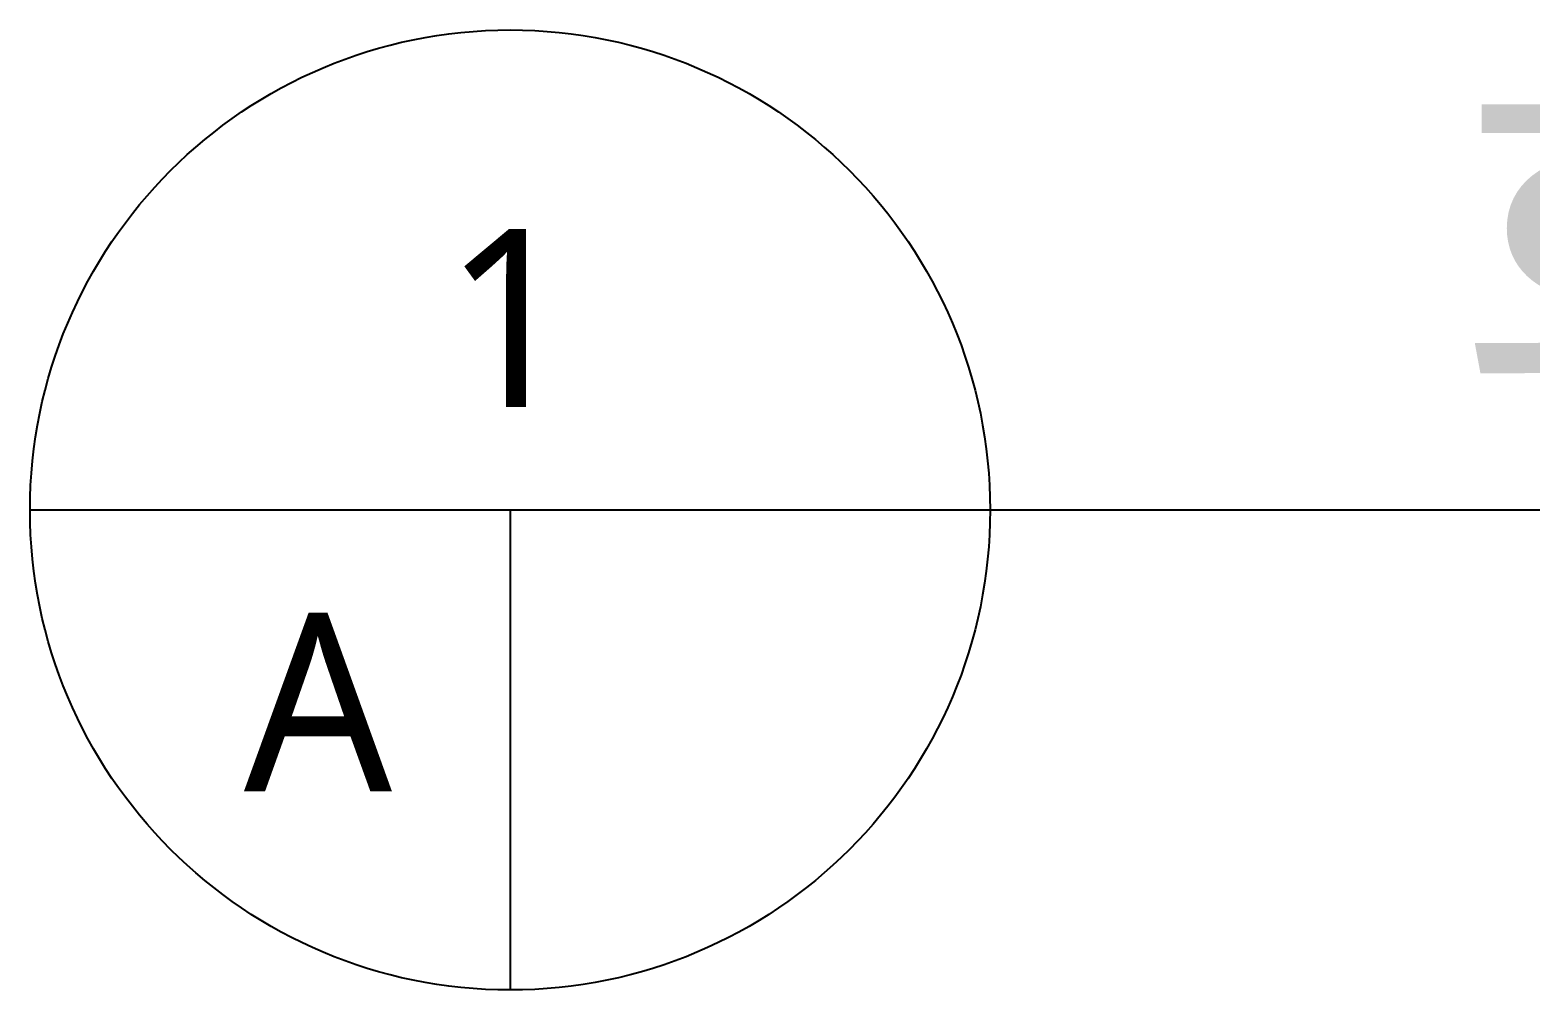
# Model space of a CAD drawing. Header units: millimetres. Extents: x -41190 to 206278, y 985 to 58902.
# Drawn here: x 146216 to 148490, y 8401 to 9855 of the extents above; entities that cross this region are included whole.
import ezdxf
from ezdxf.enums import TextEntityAlignment as Align

# ---------------------------------------------------------------- set-up
doc = ezdxf.new("R2010")
doc.units = ezdxf.units.MM
doc.header["$LTSCALE"] = 100
doc.header["$MEASUREMENT"] = 0
doc.layers.add('SYM', color=7, linetype='CONTINUOUS')
doc.layers.add('TEXT', color=3, linetype='CONTINUOUS')
doc.styles.add('나눔바른고딕', font='NanumBarunGothic.ttf')

msp = doc.modelspace()

# ---------------------------------------------------------------- linework, layer by layer
at = {"layer": 'SYM'}
for p, q in [((146216.4, 9128.2), (156344.5, 9128.2)), ((146943.7, 9128.2), (146943.7, 8400.9))]:
    msp.add_line(p, q, dxfattribs=at)
msp.add_circle((146943.7, 9128.2), 727.3, dxfattribs=at)

# ---------------------------------------------------------------- texts
at = {"layer": 'TEXT', "style": '나눔바른고딕'}
msp.add_text('화물용 ELEV.  확대 단면도-1', height=480, dxfattribs=at).set_placement((155973.2, 9513.6), align=Align.MIDDLE_RIGHT)
for s, p in [('1', (146943.7, 9419.1)), ('A', (146652.8, 8837.2))]:
    msp.add_text(s, height=270, dxfattribs=at).set_placement(p, align=Align.MIDDLE)

doc.saveas('drawing.dxf')
